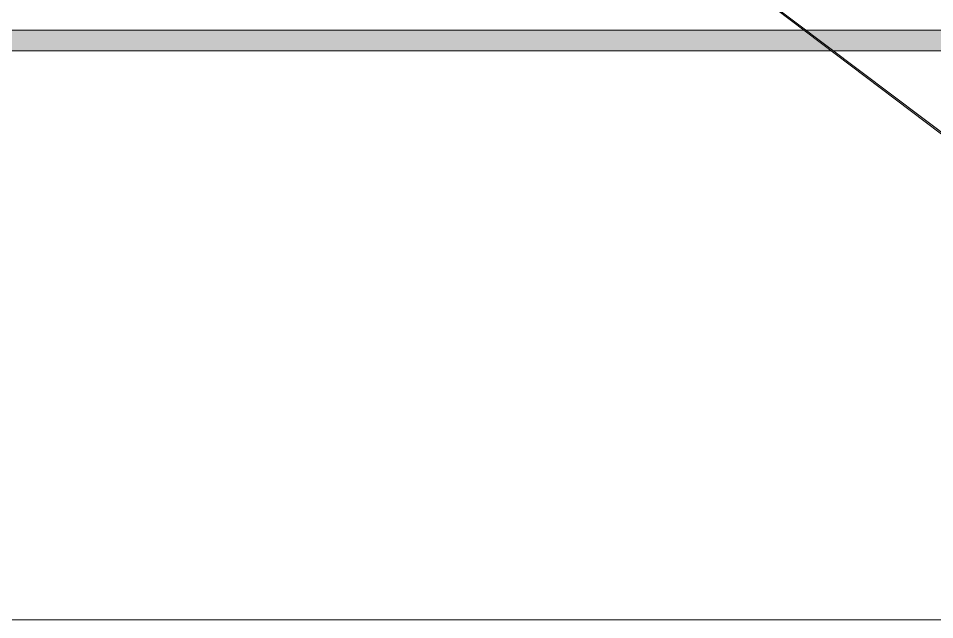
# Model space of a CAD drawing. Header units: inches. Extents: x 21380 to 98133, y -290 to 853.
# Drawn here: x 32304.3 to 32454.5, y 148.1 to 246.5 of the extents above; entities that cross this region are included whole.
import ezdxf

# ---------------------------------------------------------------- set-up
doc = ezdxf.new("R2010")
doc.units = ezdxf.units.IN
doc.header["$MEASUREMENT"] = 0
doc.layers.add('Q-SPCQ', color=91, linetype='Continuous', lineweight=9)
doc.layers.add('S-BEAM', color=12, linetype='Continuous', lineweight=9)

# ---------------------------------------------------------------- blocks, each defined once
blk = doc.blocks.new('Basketball_Backstop-Performance_Sports_Systems-3103-Ceiling_Hung - 27_-0_ to 27_-11 7_8_-706978-Building Section - North_South looking East _ Fitness Center')
at = {"layer": 'Q-SPCQ'}
h = blk.add_hatch(color=256, dxfattribs=at)
h.paths.add_polyline_path([(22123.1, 210.18), (22123.22, 210.38), (22123.03, 210.25), (22123.1, 210.18)], flags=0)
h.paths.add_polyline_path([(22121.74, 211.2), (22121.86, 211.43), (22031.2, 279.86), (22031.09, 279.72), (22121.68, 211.25)], flags=0)
for p, q in [((22031.09, 279.72), (22121.75, 211.2)), ((22121.89, 211.41), (22031.24, 279.91))]:
    blk.add_line(p, q, dxfattribs=at)
blk = doc.blocks.new('Girt_Z - 10_D-1223970-Building Section - North_South looking East _ Fitness Center')
at = {"layer": 'S-BEAM'}
blk.add_line((21871.55, 148.06), (22103.8, 148.06), dxfattribs=at)
blk = doc.blocks.new('Girt_Z - 10_D-1223971-Building Section - North_South looking East _ Fitness Center')
at = {"layer": 'S-BEAM'}
h = blk.add_hatch(color=256, dxfattribs=at)
h.paths.add_polyline_path([(21389.03, 241.19), (21621.3, 241.19), (21621.3, 244.56), (21389.03, 244.56)], flags=0)
h.paths.add_polyline_path([(21631.3, 241.19), (21680.29, 241.19), (21679.21, 244.56), (21631.3, 244.56)], flags=0)
h.paths.add_polyline_path([(21743.83, 241.19), (21863.55, 241.19), (21863.55, 244.56), (21744.9, 244.56)], flags=0)
h.paths.add_polyline_path([(21683.56, 241.19), (21708.75, 241.19), (21708.75, 244.56), (21682.49, 244.56)], flags=0)
h.paths.add_polyline_path([(21715.37, 241.19), (21740.55, 241.19), (21741.63, 244.56), (21715.37, 244.56), (21715.37, 242.51)], flags=0)
h.paths.add_polyline_path([(22315.01, 241.19), (22314.55, 244.56), (22311.05, 244.56), (22311.05, 241.19), (22312.6, 241.19)], flags=0)
h.paths.add_polyline_path([(21871.55, 241.19), (22082.07, 241.19), (22077.6, 244.56), (21871.55, 244.56)], flags=0)
h.paths.add_polyline_path([(22082.48, 241.19), (22103.8, 241.19), (22103.8, 244.56), (22078.02, 244.56)], flags=0)
h.paths.add_polyline_path([(22276.06, 241.19), (22276.39, 241.19), (22275.63, 242), (22272.58, 244.56), (22248.47, 244.56), (22246.71, 241.19), (22275.85, 241.19)], flags=0)
h.paths.add_polyline_path([(22113.8, 241.19), (22145.66, 241.19), (22148.12, 244.56), (22113.8, 244.56)], flags=0)
h.paths.add_polyline_path([(22244.59, 241.19), (22246.35, 244.56), (22185.09, 244.56), (22185, 241.19), (22239.98, 241.19)], flags=0)
h.paths.add_polyline_path([(22146.05, 241.19), (22178.37, 241.19), (22178.37, 244.56), (22148.5, 244.56)], flags=0)
for p, q in [((21871.55, 244.56), (22077.66, 244.56)), ((22077.96, 244.56), (22103.8, 244.56)), ((21871.55, 241.19), (22082.11, 241.19)), ((22082.46, 241.19), (22103.8, 241.19))]:
    blk.add_line(p, q, dxfattribs=at)

msp = doc.modelspace()

# ---------------------------------------------------------------- block references
at = {"layer": 'Q-SPCQ'}
msp.add_blockref('Basketball_Backstop-Performance_Sports_Systems-3103-Ceiling_Hung - 27_-0_ to 27_-11 7_8_-706978-Building Section - North_South looking East _ Fitness Center', (10355.49, 0), dxfattribs=at)
at = {"layer": 'S-BEAM'}
for name in ['Girt_Z - 10_D-1223971-Building Section - North_South looking East _ Fitness Center', 'Girt_Z - 10_D-1223970-Building Section - North_South looking East _ Fitness Center']:
    msp.add_blockref(name, (10355.49, 0), dxfattribs=at)

doc.saveas('drawing.dxf')
